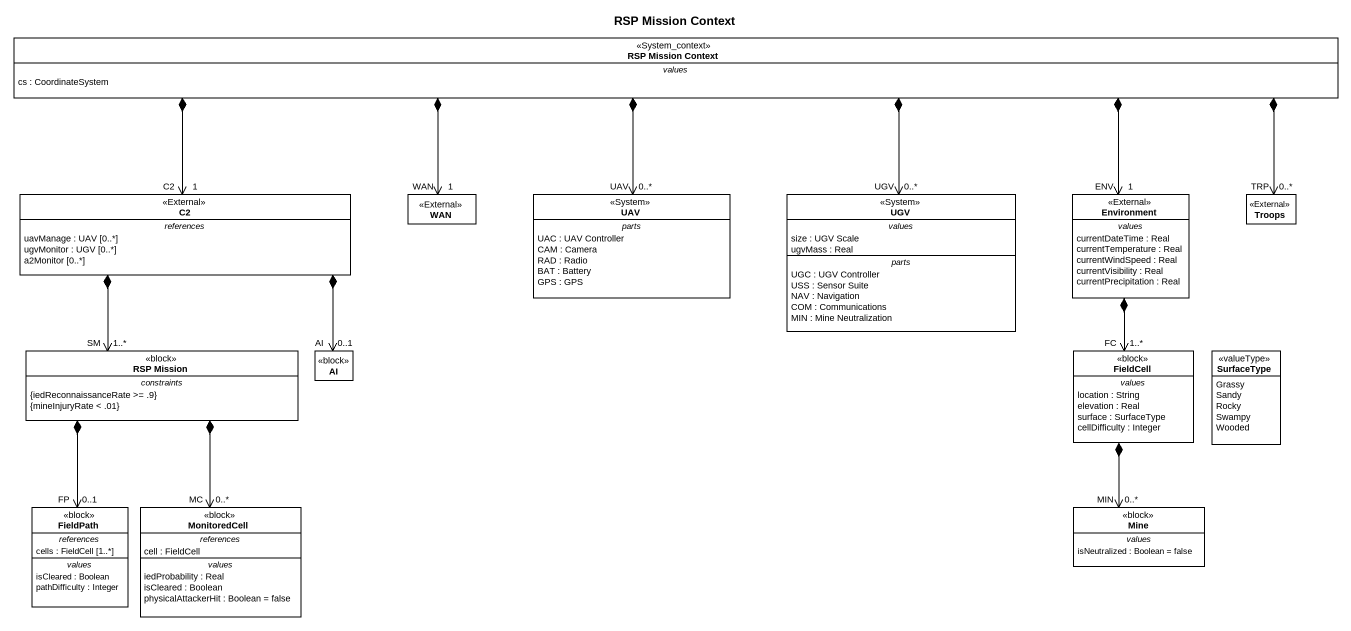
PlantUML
@startuml
title RSP Mission Context
hide circle
hide empty members
class "RSP Mission Context" as RSP_Mission_Context <<System_context>> {
  -- values --
  cs : CoordinateSystem
}
class C2 <<External>> {
  -- references --
  uavManage : UAV [0..*]
  ugvMonitor : UGV [0..*]
  a2Monitor [0..*]
}
class WAN <<External>>
class UAV <<System>> {
  -- parts --
  UAC : UAV Controller
  CAM : Camera
  RAD : Radio
  BAT : Battery
  GPS : GPS
}
class UGV <<System>> {
  -- values --
  size : UGV Scale
  ugvMass : Real
  -- parts --
  UGC : UGV Controller
  USS : Sensor Suite
  NAV : Navigation
  COM : Communications
  MIN : Mine Neutralization
}
class Environment <<External>> {
  -- values --
  currentDateTime : Real
  currentTemperature : Real
  currentWindSpeed : Real
  currentVisibility : Real
  currentPrecipitation : Real
}
class Troops <<External>>
class "RSP Mission" as RSP_Mission <<block>> {
  -- constraints --
  {iedReconnaissanceRate >= .9}
  {mineInjuryRate < .01}
}
class AI <<block>>
class FieldCell <<block>> {
  -- values --
  location : String
  elevation : Real
  surface : SurfaceType
  cellDifficulty : Integer
}
enum SurfaceType <<valueType>> {
  Grassy
  Sandy
  Rocky
  Swampy
  Wooded
}
class FieldPath <<block>> {
  -- references --
  cells : FieldCell [1..*]
  -- values --
  isCleared : Boolean
  pathDifficulty : Integer
}
class MonitoredCell <<block>> {
  -- references --
  cell : FieldCell
  -- values --
  iedProbability : Real
  isCleared : Boolean
  physicalAttackerHit : Boolean = false
}
class Mine <<block>> {
  -- values --
  isNeutralized : Boolean = false
}
RSP_Mission_Context *-left-> "C2\n1" C2
RSP_Mission_Context *--> "WAN\n1" WAN
RSP_Mission_Context *--> "UAV\n0..*" UAV
RSP_Mission_Context *--> "UGV\n0..*" UGV
RSP_Mission_Context *-right-> "ENV\n1" Environment
RSP_Mission_Context *-right-> "TRP\n0..*" Troops
C2 *--> "SM\n1..*" RSP_Mission
C2 *--> "AI\n0..1" AI
Environment *--> "FC\n1..*" FieldCell
RSP_Mission *--> "FP\n0..1" FieldPath
RSP_Mission *--> "MC\n0..*" MonitoredCell
FieldCell *--> "MIN\n0..*" Mine
@enduml
